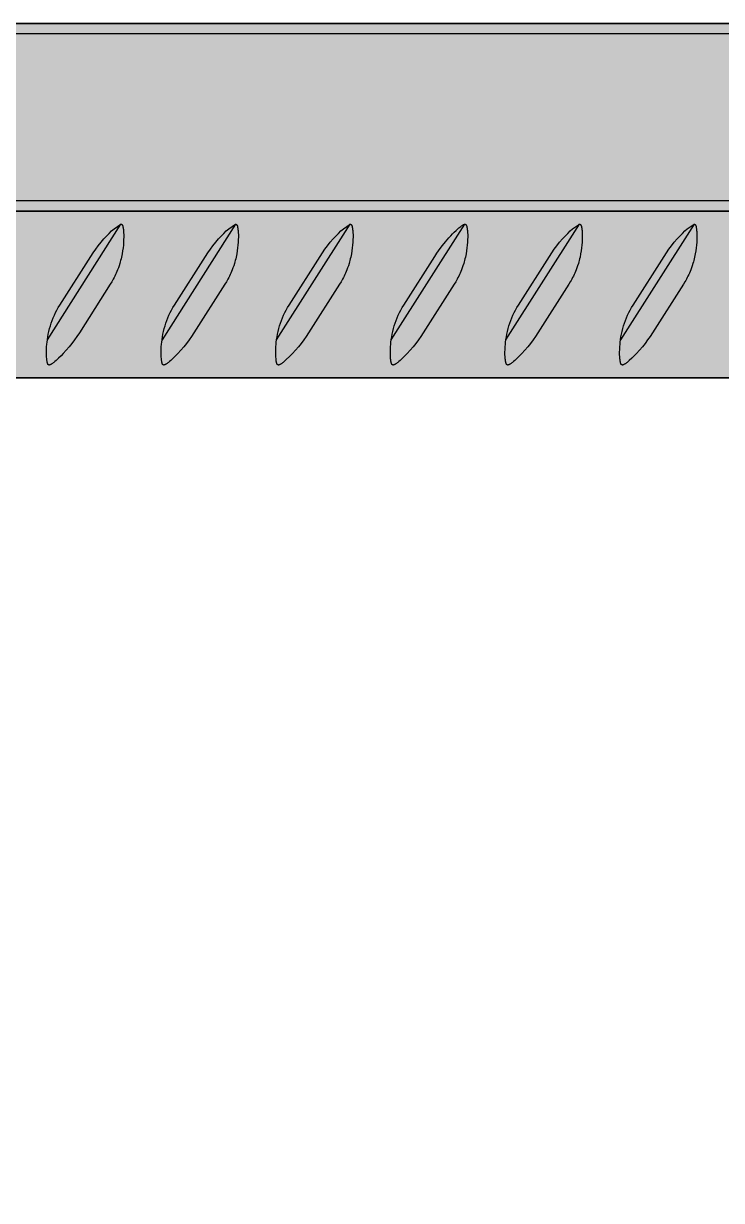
# Model space of a CAD drawing. Header units: millimetres. Extents: x -8 to 1608, y -703 to 404.
# Drawn here: x 1112.8 to 1179.8, y 291 to 404 of the extents above; entities that cross this region are included whole.
import ezdxf

# ---------------------------------------------------------------- set-up
doc = ezdxf.new("R2010")
doc.units = ezdxf.units.MM
doc.layers.add('Blocks', color=7, linetype='Continuous')
doc.layers.add('Blocks$Fill', color=7, linetype='Continuous', true_color=0xffffff)
doc.layers.add('Blocks$Inner', color=7, linetype='Continuous', lineweight=25, true_color=0x007f00)
doc.layers.add('Blocks$Outline', color=7, linetype='Continuous', lineweight=35, true_color=0xff3f3f)

# ---------------------------------------------------------------- blocks, each defined once
blk = doc.blocks.new('Rebar Coffee Table Side')
at = {"layer": 'Blocks$Fill'}
h = blk.add_hatch(color=256, dxfattribs=at)
h.paths.add_polyline_path([(94.85, 185.25), (95.1, 184.98), (108.8, 184.98), (550.85, 184.98), (550.85, 4), (550.85, 1.93), (550.85, 1.86), (550.86, 1.8), (550.87, 1.73), (550.88, 1.66), (550.89, 1.59), (550.91, 1.53), (550.92, 1.46), (550.94, 1.39), (550.97, 1.33), (550.99, 1.27), (551.02, 1.2), (551.04, 1.14), (551.07, 1.08), (551.11, 1.02), (551.14, 0.96), (551.18, 0.9), (551.22, 0.85), (551.26, 0.79), (551.3, 0.74), (551.34, 0.69), (551.39, 0.63), (551.44, 0.59), (551.49, 0.54), (551.54, 0.49), (551.59, 0.45), (551.64, 0.41), (551.7, 0.37), (551.75, 0.33), (551.81, 0.29), (551.87, 0.26), (551.93, 0.22), (551.99, 0.19), (552.05, 0.17), (552.12, 0.14), (552.18, 0.12), (552.25, 0.09), (552.31, 0.07), (552.38, 0.06), (552.44, 0.04), (552.51, 0.03), (552.58, 0.02), (552.65, 0.01), (552.71, 0), (552.78, 0), (552.85, 0), (564.92, 0), (564.99, 0), (565.05, 0.01), (565.12, 0.02), (565.19, 0.03), (565.26, 0.04), (565.32, 0.06), (565.39, 0.07), (565.46, 0.09), (565.52, 0.12), (565.58, 0.14), (565.65, 0.17), (565.71, 0.19), (565.77, 0.22), (565.83, 0.26), (565.89, 0.29), (565.95, 0.33), (566, 0.37), (566.06, 0.41), (566.11, 0.45), (566.16, 0.49), (566.22, 0.54), (566.26, 0.59), (566.31, 0.63), (566.36, 0.69), (566.4, 0.74), (566.44, 0.79), (566.48, 0.85), (566.52, 0.9), (566.56, 0.96), (566.59, 1.02), (566.63, 1.08), (566.66, 1.14), (566.68, 1.2), (566.71, 1.27), (566.73, 1.33), (566.76, 1.39), (566.78, 1.46), (566.79, 1.53), (566.81, 1.59), (566.82, 1.66), (566.83, 1.73), (566.84, 1.8), (566.85, 1.86), (566.85, 1.93), (566.85, 2), (566.85, 397), (559.35, 397), (550.85, 397), (550.85, 385.98), (429.14, 385.98), (428.89, 386), (546.85, 386), (547.85, 387), (547.85, 403), (546.85, 404), (98.85, 404), (97.85, 403), (97.85, 387), (98.85, 386), (216.81, 386), (216.57, 385.98), (95.1, 385.98), (94.85, 385.72), (94.85, 397), (91.78, 397), (87.79, 397), (86.36, 397), (78.85, 397), (78.85, 3), (78.85, 1.93), (78.85, 1.86), (78.86, 1.8), (78.87, 1.73), (78.88, 1.66), (78.89, 1.59), (78.91, 1.53), (78.92, 1.46), (78.94, 1.39), (78.97, 1.33), (78.99, 1.27), (79.02, 1.2), (79.04, 1.14), (79.07, 1.08), (79.11, 1.02), (79.14, 0.96), (79.18, 0.9), (79.22, 0.85), (79.26, 0.79), (79.3, 0.74), (79.34, 0.69), (79.39, 0.63), (79.44, 0.59), (79.49, 0.54), (79.54, 0.49), (79.59, 0.45), (79.64, 0.41), (79.7, 0.37), (79.75, 0.33), (79.81, 0.29), (79.87, 0.26), (79.93, 0.22), (79.99, 0.19), (80.05, 0.17), (80.12, 0.14), (80.18, 0.12), (80.25, 0.09), (80.31, 0.07), (80.38, 0.06), (80.44, 0.04), (80.51, 0.03), (80.58, 0.02), (80.65, 0.01), (80.71, 0), (80.78, 0), (80.85, 0), (92.92, 0), (92.99, 0), (93.05, 0.01), (93.12, 0.02), (93.19, 0.03), (93.26, 0.04), (93.32, 0.06), (93.39, 0.07), (93.46, 0.09), (93.52, 0.12), (93.58, 0.14), (93.65, 0.17), (93.71, 0.19), (93.77, 0.22), (93.83, 0.26), (93.89, 0.29), (93.95, 0.33), (94, 0.37), (94.06, 0.41), (94.11, 0.45), (94.16, 0.49), (94.22, 0.54), (94.26, 0.59), (94.31, 0.63), (94.36, 0.69), (94.4, 0.74), (94.44, 0.79), (94.48, 0.85), (94.52, 0.9), (94.56, 0.96), (94.59, 1.02), (94.63, 1.08), (94.66, 1.14), (94.68, 1.2), (94.71, 1.27), (94.73, 1.33), (94.76, 1.39), (94.78, 1.46), (94.79, 1.53), (94.81, 1.59), (94.82, 1.66), (94.83, 1.73), (94.84, 1.8), (94.85, 1.86), (94.85, 1.93), (94.85, 2)], flags=0)
h.paths.add_polyline_path([(322.15, 200.98), (95.1, 200.98), (94.85, 200.72), (94.85, 370.25), (95.1, 369.98), (108.8, 369.98), (550.85, 369.98), (550.85, 200.98), (404.73, 200.98), (323.64, 200.98)], flags=0)
at = {"layer": 'Blocks$Inner'}
for p, q in [((216.81, 386), (216.57, 385.98)), ((170.69, 384.74), (163.63, 373.65)), ((214.69, 384.74), (207.63, 373.65))]:
    blk.add_line(p, q, dxfattribs=at)
for points in [[(97.85, 403), (98.85, 404), (546.85, 404), (547.85, 403)], [(163.67, 373.92), (163.72, 374.19), (163.77, 374.45), (163.84, 374.72), (163.92, 374.98), (164, 375.24), (164.09, 375.5), (164.19, 375.75), (164.3, 376.01), (164.42, 376.25), (164.55, 376.49), (164.68, 376.73), (164.83, 376.97), (167.8, 381.64), (168.03, 381.99), (168.27, 382.33), (168.52, 382.67), (168.78, 383), (169.06, 383.32), (169.34, 383.63), (169.56, 383.86), (169.79, 384.09), (170.03, 384.31), (170.69, 384.74), (170.7, 384.74), (170.7, 384.74), (170.7, 384.74), (170.71, 384.74), (170.71, 384.74), (170.72, 384.74), (170.72, 384.74), (170.72, 384.74), (170.73, 384.74), (170.73, 384.74), (170.73, 384.73), (170.74, 384.73), (170.74, 384.73), (170.75, 384.73), (170.75, 384.73), (170.75, 384.73), (170.75, 384.73), (170.76, 384.73), (170.76, 384.72), (170.76, 384.72), (170.77, 384.72), (170.77, 384.72), (170.77, 384.72), (170.77, 384.71), (170.78, 384.71), (170.78, 384.71), (170.78, 384.71), (170.79, 384.7), (170.79, 384.7), (170.79, 384.7), (170.79, 384.69), (170.8, 384.69), (170.8, 384.69), (170.8, 384.68), (170.81, 384.68), (170.81, 384.68), (170.81, 384.67), (170.81, 384.67), (170.82, 384.66), (170.82, 384.66), (170.82, 384.66), (170.83, 384.65), (170.83, 384.64), (170.84, 384.63), (170.84, 384.62), (170.84, 384.61), (170.85, 384.59), (170.85, 384.58), (170.86, 384.57), (170.87, 384.54), (170.87, 384.52), (170.88, 384.47), (170.89, 384.43), (170.9, 384.38), (170.91, 384.34), (170.92, 384.24), (170.93, 384.15), (170.94, 384.05), (170.95, 383.94), (170.96, 383.72), (170.96, 383.5), (170.95, 383.26), (170.94, 383.01), (170.92, 382.74), (170.89, 382.46), (170.85, 382.18), (170.8, 381.88), (170.74, 381.58), (170.7, 381.43), (170.66, 381.27), (170.62, 381.12), (170.58, 380.97), (170.51, 380.75), (170.44, 380.54), (170.37, 380.35), (170.3, 380.2), (170.24, 380.05), (170.17, 379.91), (170.1, 379.76), (170.03, 379.62), (169.96, 379.48), (169.89, 379.35), (169.81, 379.21), (169.67, 378.99), (166.7, 374.32), (166.47, 373.97), (166.23, 373.63), (165.98, 373.29), (165.72, 372.96), (165.44, 372.64), (165.16, 372.33), (164.94, 372.1), (164.71, 371.87), (164.47, 371.66), (164.36, 371.56), (164.25, 371.47), (164.19, 371.42), (164.12, 371.37), (164.06, 371.33), (164.04, 371.32), (164.01, 371.3), (163.99, 371.29), (163.96, 371.27), (163.94, 371.26), (163.93, 371.26), (163.92, 371.25), (163.91, 371.25), (163.9, 371.24), (163.89, 371.24), (163.88, 371.24), (163.87, 371.23), (163.86, 371.23), (163.85, 371.23), (163.85, 371.23), (163.84, 371.23), (163.83, 371.22), (163.83, 371.22), (163.82, 371.22), (163.82, 371.22), (163.82, 371.22), (163.81, 371.22), (163.81, 371.22), (163.8, 371.22), (163.8, 371.22), (163.8, 371.22), (163.79, 371.22), (163.79, 371.22), (163.79, 371.22), (163.78, 371.22), (163.78, 371.22), (163.77, 371.22), (163.77, 371.22), (163.77, 371.23), (163.77, 371.23), (163.76, 371.23), (163.76, 371.23), (163.76, 371.23), (163.75, 371.23), (163.75, 371.23), (163.75, 371.23), (163.74, 371.23), (163.74, 371.24), (163.74, 371.24), (163.74, 371.24), (163.73, 371.24), (163.73, 371.24), (163.73, 371.25), (163.72, 371.25), (163.72, 371.25), (163.72, 371.25), (163.72, 371.26), (163.71, 371.26), (163.71, 371.26), (163.71, 371.26), (163.7, 371.27), (163.7, 371.27), (163.7, 371.27), (163.7, 371.27), (163.7, 371.28), (163.69, 371.28), (163.69, 371.29), (163.69, 371.29), (163.68, 371.3), (163.68, 371.3), (163.68, 371.31), (163.67, 371.32), (163.67, 371.32), (163.66, 371.33), (163.66, 371.34), (163.66, 371.35), (163.65, 371.36), (163.65, 371.37), (163.64, 371.39), (163.64, 371.4), (163.63, 371.42), (163.63, 371.45), (163.62, 371.47), (163.61, 371.5), (163.6, 371.58), (163.59, 371.66), (163.58, 371.73), (163.57, 371.81), (163.55, 372.02), (163.54, 372.24), (163.54, 372.47), (163.55, 372.7), (163.56, 372.96), (163.58, 373.22), (163.6, 373.43), (163.63, 373.65)], [(207.67, 373.92), (207.72, 374.19), (207.77, 374.45), (207.84, 374.72), (207.92, 374.98), (208, 375.24), (208.09, 375.5), (208.19, 375.75), (208.3, 376.01), (208.42, 376.25), (208.55, 376.49), (208.68, 376.73), (208.83, 376.97), (211.8, 381.64), (212.03, 381.99), (212.27, 382.33), (212.52, 382.67), (212.78, 383), (213.06, 383.32), (213.34, 383.63), (213.56, 383.86), (213.79, 384.09), (214.03, 384.31), (214.69, 384.74), (214.7, 384.74), (214.7, 384.74), (214.7, 384.74), (214.71, 384.74), (214.71, 384.74), (214.72, 384.74), (214.72, 384.74), (214.72, 384.74), (214.73, 384.74), (214.73, 384.74), (214.73, 384.73), (214.74, 384.73), (214.74, 384.73), (214.75, 384.73), (214.75, 384.73), (214.75, 384.73), (214.75, 384.73), (214.76, 384.73), (214.76, 384.72), (214.76, 384.72), (214.77, 384.72), (214.77, 384.72), (214.77, 384.72), (214.77, 384.71), (214.78, 384.71), (214.78, 384.71), (214.78, 384.71), (214.79, 384.7), (214.79, 384.7), (214.79, 384.7), (214.79, 384.69), (214.8, 384.69), (214.8, 384.69), (214.8, 384.68), (214.81, 384.68), (214.81, 384.68), (214.81, 384.67), (214.81, 384.67), (214.82, 384.66), (214.82, 384.66), (214.82, 384.66), (214.83, 384.65), (214.83, 384.64), (214.84, 384.63), (214.84, 384.62), (214.84, 384.61), (214.85, 384.59), (214.85, 384.58), (214.86, 384.57), (214.87, 384.54), (214.87, 384.52), (214.88, 384.47), (214.89, 384.43), (214.9, 384.38), (214.91, 384.34), (214.92, 384.24), (214.93, 384.15), (214.94, 384.05), (214.95, 383.94), (214.96, 383.72), (214.96, 383.5), (214.95, 383.26), (214.94, 383.01), (214.92, 382.74), (214.89, 382.46), (214.85, 382.18), (214.8, 381.88), (214.74, 381.58), (214.7, 381.43), (214.66, 381.27), (214.62, 381.12), (214.58, 380.97), (214.51, 380.75), (214.44, 380.54), (214.37, 380.35), (214.3, 380.2), (214.24, 380.05), (214.17, 379.91), (214.1, 379.76), (214.03, 379.62), (213.96, 379.48), (213.89, 379.35), (213.81, 379.21), (213.67, 378.99), (210.7, 374.32), (210.47, 373.97), (210.23, 373.63), (209.98, 373.29), (209.72, 372.96), (209.44, 372.64), (209.16, 372.33), (208.94, 372.1), (208.71, 371.87), (208.47, 371.66), (208.36, 371.56), (208.25, 371.47), (208.19, 371.42), (208.12, 371.37), (208.06, 371.33), (208.04, 371.32), (208.01, 371.3), (207.99, 371.29), (207.96, 371.27), (207.94, 371.26), (207.93, 371.26), (207.92, 371.25), (207.91, 371.25), (207.9, 371.24), (207.89, 371.24), (207.88, 371.24), (207.87, 371.23), (207.86, 371.23), (207.85, 371.23), (207.85, 371.23), (207.84, 371.23), (207.83, 371.22), (207.83, 371.22), (207.82, 371.22), (207.82, 371.22), (207.82, 371.22), (207.81, 371.22), (207.81, 371.22), (207.8, 371.22), (207.8, 371.22), (207.8, 371.22), (207.79, 371.22), (207.79, 371.22), (207.79, 371.22), (207.78, 371.22), (207.78, 371.22), (207.77, 371.22), (207.77, 371.22), (207.77, 371.23), (207.77, 371.23), (207.76, 371.23), (207.76, 371.23), (207.76, 371.23), (207.75, 371.23), (207.75, 371.23), (207.75, 371.23), (207.74, 371.23), (207.74, 371.24), (207.74, 371.24), (207.74, 371.24), (207.73, 371.24), (207.73, 371.24), (207.73, 371.25), (207.72, 371.25), (207.72, 371.25), (207.72, 371.25), (207.72, 371.26), (207.71, 371.26), (207.71, 371.26), (207.71, 371.26), (207.7, 371.27), (207.7, 371.27), (207.7, 371.27), (207.7, 371.27), (207.7, 371.28), (207.69, 371.28), (207.69, 371.29), (207.69, 371.29), (207.68, 371.3), (207.68, 371.3), (207.68, 371.31), (207.67, 371.32), (207.67, 371.32), (207.66, 371.33), (207.66, 371.34), (207.66, 371.35), (207.65, 371.36), (207.65, 371.37), (207.64, 371.39), (207.64, 371.4), (207.63, 371.42), (207.63, 371.45), (207.62, 371.47), (207.61, 371.5), (207.6, 371.58), (207.59, 371.66), (207.58, 371.73), (207.57, 371.81), (207.55, 372.02), (207.54, 372.24), (207.54, 372.47), (207.55, 372.7), (207.56, 372.96), (207.58, 373.22), (207.6, 373.43), (207.63, 373.65)]]:
    blk.add_lwpolyline(points, close=True, dxfattribs=at)
for points in [[(547.85, 403), (547.85, 387), (546.85, 386), (98.85, 386), (427.89, 386), (98.85, 386), (97.85, 387), (547.85, 387)], [(272.73, 385.98), (130.8, 385.98)], [(130.8, 369.98), (272.73, 369.98)], [(152.63, 373.65), (152.67, 373.92), (152.72, 374.19), (152.77, 374.45), (152.84, 374.72), (152.92, 374.98), (153, 375.24), (153.09, 375.5), (153.19, 375.75), (153.3, 376.01), (153.42, 376.25), (153.55, 376.49), (153.68, 376.73), (153.83, 376.97), (156.8, 381.64), (157.03, 381.99), (157.27, 382.33), (157.52, 382.67), (157.78, 383), (158.06, 383.32), (158.34, 383.63), (158.56, 383.86), (158.79, 384.09), (159.03, 384.31), (159.69, 384.74), (159.7, 384.74), (159.7, 384.74), (159.7, 384.74), (159.71, 384.74), (159.71, 384.74), (159.72, 384.74), (159.72, 384.74), (159.72, 384.74), (159.73, 384.74), (159.73, 384.74), (159.73, 384.73), (159.74, 384.73), (159.74, 384.73), (159.75, 384.73), (159.75, 384.73), (159.75, 384.73), (159.75, 384.73), (159.76, 384.73), (159.76, 384.72), (159.76, 384.72), (159.77, 384.72), (159.77, 384.72), (159.77, 384.72), (159.77, 384.71), (159.78, 384.71), (159.78, 384.71), (159.78, 384.71), (159.79, 384.7), (159.79, 384.7), (159.79, 384.7), (159.79, 384.69), (159.8, 384.69), (159.8, 384.69), (159.8, 384.68), (159.81, 384.68), (159.81, 384.68), (159.81, 384.67), (159.81, 384.67), (159.82, 384.66), (159.82, 384.66), (159.82, 384.66), (159.83, 384.65), (159.83, 384.64), (159.84, 384.63), (159.84, 384.62), (159.84, 384.61), (159.85, 384.59), (159.85, 384.58), (159.86, 384.57), (159.87, 384.54), (159.87, 384.52), (159.88, 384.47), (159.89, 384.43), (159.9, 384.38), (159.91, 384.34), (159.92, 384.24), (159.93, 384.15), (159.94, 384.05), (159.95, 383.94), (159.96, 383.72), (159.96, 383.5), (159.95, 383.26), (159.94, 383.01), (159.92, 382.74), (159.89, 382.46), (159.85, 382.18), (159.8, 381.88), (159.74, 381.58), (159.7, 381.43), (159.66, 381.27), (159.62, 381.12), (159.58, 380.97), (159.51, 380.75), (159.44, 380.54), (159.37, 380.35), (159.3, 380.2), (159.24, 380.05), (159.17, 379.91), (159.1, 379.76), (159.03, 379.62), (158.96, 379.48), (158.89, 379.35), (158.81, 379.21), (158.67, 378.99), (155.7, 374.32), (155.47, 373.97), (155.23, 373.63), (154.98, 373.29), (154.72, 372.96), (154.44, 372.64), (154.16, 372.33), (153.94, 372.1), (153.71, 371.87), (153.47, 371.66), (153.36, 371.56), (153.25, 371.47), (153.19, 371.42), (153.12, 371.37), (153.06, 371.33), (153.04, 371.32), (153.01, 371.3), (152.99, 371.29), (152.96, 371.27), (152.94, 371.26), (152.93, 371.26), (152.92, 371.25), (152.91, 371.25), (152.9, 371.24), (152.89, 371.24), (152.88, 371.24), (152.87, 371.23), (152.86, 371.23), (152.85, 371.23), (152.85, 371.23), (152.84, 371.23), (152.83, 371.22), (152.83, 371.22), (152.82, 371.22), (152.82, 371.22), (152.82, 371.22), (152.81, 371.22), (152.81, 371.22), (152.8, 371.22), (152.8, 371.22), (152.8, 371.22), (152.79, 371.22), (152.79, 371.22), (152.79, 371.22), (152.78, 371.22), (152.78, 371.22), (152.77, 371.22), (152.77, 371.22), (152.77, 371.23), (152.77, 371.23), (152.76, 371.23), (152.76, 371.23), (152.76, 371.23), (152.75, 371.23), (152.75, 371.23), (152.75, 371.23), (152.74, 371.23), (152.74, 371.24), (152.74, 371.24), (152.74, 371.24), (152.73, 371.24), (152.73, 371.24), (152.73, 371.25), (152.72, 371.25), (152.72, 371.25), (152.72, 371.25), (152.72, 371.26), (152.71, 371.26), (152.71, 371.26), (152.71, 371.26), (152.7, 371.27), (152.7, 371.27), (152.7, 371.27), (152.7, 371.27), (152.7, 371.28), (152.69, 371.28), (152.69, 371.29), (152.69, 371.29), (152.68, 371.3), (152.68, 371.3), (152.68, 371.31), (152.67, 371.32), (152.67, 371.32), (152.66, 371.33), (152.66, 371.34), (152.66, 371.35), (152.65, 371.36), (152.65, 371.37), (152.64, 371.39), (152.64, 371.4), (152.63, 371.42), (152.63, 371.45), (152.62, 371.47), (152.61, 371.5), (152.6, 371.58), (152.59, 371.66), (152.58, 371.73), (152.57, 371.81), (152.55, 372.02), (152.54, 372.24), (152.54, 372.47), (152.55, 372.7), (152.56, 372.96), (152.58, 373.22), (152.6, 373.43), (152.63, 373.65), (159.69, 384.74)], [(174.63, 373.65), (174.67, 373.92), (174.72, 374.19), (174.77, 374.45), (174.84, 374.72), (174.92, 374.98), (175, 375.24), (175.09, 375.5), (175.19, 375.75), (175.3, 376.01), (175.42, 376.25), (175.55, 376.49), (175.68, 376.73), (175.83, 376.97), (178.8, 381.64), (179.03, 381.99), (179.27, 382.33), (179.52, 382.67), (179.78, 383), (180.06, 383.32), (180.34, 383.63), (180.56, 383.86), (180.79, 384.09), (181.03, 384.31), (181.69, 384.74), (181.7, 384.74), (181.7, 384.74), (181.7, 384.74), (181.71, 384.74), (181.71, 384.74), (181.72, 384.74), (181.72, 384.74), (181.72, 384.74), (181.73, 384.74), (181.73, 384.74), (181.73, 384.73), (181.74, 384.73), (181.74, 384.73), (181.75, 384.73), (181.75, 384.73), (181.75, 384.73), (181.75, 384.73), (181.76, 384.73), (181.76, 384.72), (181.76, 384.72), (181.77, 384.72), (181.77, 384.72), (181.77, 384.72), (181.77, 384.71), (181.78, 384.71), (181.78, 384.71), (181.78, 384.71), (181.79, 384.7), (181.79, 384.7), (181.79, 384.7), (181.79, 384.69), (181.8, 384.69), (181.8, 384.69), (181.8, 384.68), (181.81, 384.68), (181.81, 384.68), (181.81, 384.67), (181.81, 384.67), (181.82, 384.66), (181.82, 384.66), (181.82, 384.66), (181.83, 384.65), (181.83, 384.64), (181.84, 384.63), (181.84, 384.62), (181.84, 384.61), (181.85, 384.59), (181.85, 384.58), (181.86, 384.57), (181.87, 384.54), (181.87, 384.52), (181.88, 384.47), (181.89, 384.43), (181.9, 384.38), (181.91, 384.34), (181.92, 384.24), (181.93, 384.15), (181.94, 384.05), (181.95, 383.94), (181.96, 383.72), (181.96, 383.5), (181.95, 383.26), (181.94, 383.01), (181.92, 382.74), (181.89, 382.46), (181.85, 382.18), (181.8, 381.88), (181.74, 381.58), (181.7, 381.43), (181.66, 381.27), (181.62, 381.12), (181.58, 380.97), (181.51, 380.75), (181.44, 380.54), (181.37, 380.35), (181.3, 380.2), (181.24, 380.05), (181.17, 379.91), (181.1, 379.76), (181.03, 379.62), (180.96, 379.48), (180.89, 379.35), (180.81, 379.21), (180.67, 378.99), (177.7, 374.32), (177.47, 373.97), (177.23, 373.63), (176.98, 373.29), (176.72, 372.96), (176.44, 372.64), (176.16, 372.33), (175.25, 371.47), (175.19, 371.42), (175.12, 371.37), (175.06, 371.33), (175.04, 371.32), (175.01, 371.3), (174.99, 371.29), (174.96, 371.27), (174.94, 371.26), (174.93, 371.26), (174.92, 371.25), (174.91, 371.25), (174.9, 371.24), (174.89, 371.24), (174.88, 371.24), (174.87, 371.23), (174.86, 371.23), (174.85, 371.23), (174.85, 371.23), (174.84, 371.23), (174.83, 371.22), (174.83, 371.22), (174.82, 371.22), (174.82, 371.22), (174.82, 371.22), (174.81, 371.22), (174.81, 371.22), (174.8, 371.22), (174.8, 371.22), (174.8, 371.22), (174.79, 371.22), (174.79, 371.22), (174.79, 371.22), (174.78, 371.22), (174.78, 371.22), (174.77, 371.22), (174.77, 371.22), (174.77, 371.23), (174.77, 371.23), (174.76, 371.23), (174.76, 371.23), (174.76, 371.23), (174.75, 371.23), (174.75, 371.23), (174.75, 371.23), (174.74, 371.23), (174.74, 371.24), (174.74, 371.24), (174.74, 371.24), (174.73, 371.24), (174.73, 371.24), (174.73, 371.25), (174.72, 371.25), (174.72, 371.25), (174.72, 371.25), (174.72, 371.26), (174.71, 371.26), (174.71, 371.26), (174.71, 371.26), (174.7, 371.27), (174.7, 371.27), (174.7, 371.27), (174.7, 371.27), (174.7, 371.28), (174.69, 371.28), (174.69, 371.29), (174.69, 371.29), (174.68, 371.3), (174.68, 371.3), (174.68, 371.31), (174.67, 371.32), (174.67, 371.32), (174.66, 371.33), (174.66, 371.34), (174.66, 371.35), (174.65, 371.36), (174.65, 371.37), (174.64, 371.39), (174.64, 371.4), (174.63, 371.42), (174.63, 371.45), (174.62, 371.47), (174.61, 371.5), (174.6, 371.58), (174.59, 371.66), (174.58, 371.73), (174.57, 371.81), (174.55, 372.02), (174.54, 372.24), (174.54, 372.47), (174.55, 372.7), (174.56, 372.96), (174.58, 373.22), (174.6, 373.43), (174.63, 373.65), (181.69, 384.74)], [(185.63, 373.65), (185.67, 373.92), (185.72, 374.19), (185.77, 374.45), (185.84, 374.72), (185.92, 374.98), (186, 375.24), (186.09, 375.5), (186.19, 375.75), (186.3, 376.01), (186.42, 376.25), (186.55, 376.49), (186.68, 376.73), (186.83, 376.97), (189.8, 381.64), (190.01, 381.95), (190.16, 382.18), (190.32, 382.41), (190.55, 382.71), (190.82, 383.05), (190.99, 383.25), (191.16, 383.44), (191.34, 383.63), (191.5, 383.81), (191.67, 383.98), (191.85, 384.14), (192.03, 384.31), (192.11, 384.38), (192.2, 384.45), (192.29, 384.52), (192.38, 384.59), (192.43, 384.62), (192.45, 384.64), (192.48, 384.65), (192.5, 384.67), (192.52, 384.68), (192.54, 384.69), (192.56, 384.7), (192.58, 384.71), (192.59, 384.71), (192.6, 384.72), (192.61, 384.72), (192.62, 384.72), (192.63, 384.73), (192.63, 384.73), (192.64, 384.73), (192.65, 384.73), (192.66, 384.73), (192.66, 384.74), (192.67, 384.74), (192.67, 384.74), (192.68, 384.74), (192.68, 384.74), (192.69, 384.74), (192.69, 384.74), (192.69, 384.74), (192.7, 384.74), (192.7, 384.74), (192.7, 384.74), (192.71, 384.74), (192.71, 384.74), (192.72, 384.74), (192.72, 384.74), (192.72, 384.74), (192.73, 384.74), (192.73, 384.74), (192.73, 384.73), (192.74, 384.73), (192.74, 384.73), (192.75, 384.73), (192.75, 384.73), (192.75, 384.73), (192.75, 384.73), (192.76, 384.73), (192.76, 384.72), (192.76, 384.72), (192.77, 384.72), (192.77, 384.72), (192.77, 384.72), (192.77, 384.71), (192.78, 384.71), (192.78, 384.71), (192.78, 384.71), (192.79, 384.7), (192.79, 384.7), (192.79, 384.7), (192.79, 384.69), (192.8, 384.69), (192.8, 384.69), (192.8, 384.68), (192.81, 384.68), (192.81, 384.68), (192.81, 384.67), (192.81, 384.67), (192.82, 384.66), (192.82, 384.66), (192.82, 384.66), (192.83, 384.65), (192.83, 384.64), (192.84, 384.63), (192.84, 384.62), (192.84, 384.61), (192.85, 384.59), (192.85, 384.58), (192.86, 384.57), (192.87, 384.54), (192.87, 384.52), (192.88, 384.47), (192.89, 384.43), (192.9, 384.38), (192.91, 384.34), (192.92, 384.24), (192.93, 384.15), (192.94, 384.05), (192.95, 383.94), (192.96, 383.72), (192.96, 383.5), (192.95, 383.26), (192.94, 383.01), (192.92, 382.74), (192.89, 382.46), (192.85, 382.18), (192.8, 381.88), (192.74, 381.58), (192.7, 381.43), (192.66, 381.27), (192.62, 381.12), (192.58, 380.97), (192.51, 380.75), (192.44, 380.54), (192.37, 380.35), (192.3, 380.2), (192.24, 380.05), (192.17, 379.91), (192.1, 379.76), (192.03, 379.62), (191.96, 379.48), (191.89, 379.35), (191.81, 379.21), (191.67, 378.99), (188.7, 374.32), (188.47, 373.97), (188.23, 373.63), (187.98, 373.29), (187.72, 372.96), (187.44, 372.64), (187.16, 372.33), (186.94, 372.1), (186.71, 371.87), (186.47, 371.66), (186.36, 371.56), (186.25, 371.47), (186.19, 371.42), (186.12, 371.37), (186.06, 371.33), (186.04, 371.32), (186.01, 371.3), (185.99, 371.29), (185.96, 371.27), (185.94, 371.26), (185.93, 371.26), (185.92, 371.25), (185.91, 371.25), (185.9, 371.24), (185.89, 371.24), (185.88, 371.24), (185.87, 371.23), (185.86, 371.23), (185.85, 371.23), (185.85, 371.23), (185.84, 371.23), (185.83, 371.22), (185.83, 371.22), (185.82, 371.22), (185.82, 371.22), (185.82, 371.22), (185.81, 371.22), (185.81, 371.22), (185.8, 371.22), (185.8, 371.22), (185.8, 371.22), (185.79, 371.22), (185.79, 371.22), (185.79, 371.22), (185.78, 371.22), (185.78, 371.22), (185.77, 371.22), (185.77, 371.22), (185.77, 371.23), (185.77, 371.23), (185.76, 371.23), (185.76, 371.23), (185.76, 371.23), (185.75, 371.23), (185.75, 371.23), (185.75, 371.23), (185.74, 371.23), (185.74, 371.24), (185.74, 371.24), (185.74, 371.24), (185.73, 371.24), (185.73, 371.24), (185.73, 371.25), (185.72, 371.25), (185.72, 371.25), (185.72, 371.25), (185.72, 371.26), (185.71, 371.26), (185.71, 371.26), (185.71, 371.26), (185.7, 371.27), (185.7, 371.27), (185.7, 371.27), (185.7, 371.27), (185.7, 371.28), (185.69, 371.28), (185.69, 371.29), (185.69, 371.29), (185.68, 371.3), (185.68, 371.3), (185.68, 371.31), (185.67, 371.32), (185.67, 371.32), (185.66, 371.33), (185.66, 371.34), (185.66, 371.35), (185.65, 371.36), (185.65, 371.37), (185.64, 371.39), (185.64, 371.4), (185.63, 371.42), (185.63, 371.45), (185.62, 371.47), (185.61, 371.5), (185.6, 371.58), (185.59, 371.66), (185.58, 371.73), (185.57, 371.81), (185.55, 372.02), (185.54, 372.24), (185.54, 372.47), (185.55, 372.7), (185.56, 372.96), (185.58, 373.22), (185.6, 373.43), (185.63, 373.65), (192.69, 384.74)], [(196.63, 373.65), (196.67, 373.92), (196.72, 374.19), (196.77, 374.45), (196.84, 374.72), (196.92, 374.98), (197, 375.24), (197.09, 375.5), (197.19, 375.75), (197.3, 376.01), (197.42, 376.25), (197.55, 376.49), (197.68, 376.73), (197.83, 376.97), (200.8, 381.64), (201.03, 381.99), (201.27, 382.33), (201.52, 382.67), (201.78, 383), (202.06, 383.32), (202.34, 383.63), (202.56, 383.86), (202.79, 384.09), (203.03, 384.31), (203.69, 384.74), (203.7, 384.74), (203.7, 384.74), (203.7, 384.74), (203.71, 384.74), (203.71, 384.74), (203.72, 384.74), (203.72, 384.74), (203.72, 384.74), (203.73, 384.74), (203.73, 384.74), (203.73, 384.73), (203.74, 384.73), (203.74, 384.73), (203.75, 384.73), (203.75, 384.73), (203.75, 384.73), (203.75, 384.73), (203.76, 384.73), (203.76, 384.72), (203.76, 384.72), (203.77, 384.72), (203.77, 384.72), (203.77, 384.72), (203.77, 384.71), (203.78, 384.71), (203.78, 384.71), (203.78, 384.71), (203.79, 384.7), (203.79, 384.7), (203.79, 384.7), (203.79, 384.69), (203.8, 384.69), (203.8, 384.69), (203.8, 384.68), (203.81, 384.68), (203.81, 384.68), (203.81, 384.67), (203.81, 384.67), (203.82, 384.66), (203.82, 384.66), (203.82, 384.66), (203.83, 384.65), (203.83, 384.64), (203.84, 384.63), (203.84, 384.62), (203.84, 384.61), (203.85, 384.59), (203.85, 384.58), (203.86, 384.57), (203.87, 384.54), (203.87, 384.52), (203.88, 384.47), (203.89, 384.43), (203.9, 384.38), (203.91, 384.34), (203.92, 384.24), (203.93, 384.15), (203.94, 384.05), (203.95, 383.94), (203.96, 383.72), (203.96, 383.5), (203.95, 383.26), (203.94, 383.01), (203.92, 382.74), (203.89, 382.46), (203.85, 382.18), (203.8, 381.88), (203.74, 381.58), (203.7, 381.43), (203.66, 381.27), (203.62, 381.12), (203.58, 380.97), (203.51, 380.75), (203.44, 380.54), (203.37, 380.35), (203.3, 380.2), (203.24, 380.05), (203.17, 379.91), (203.1, 379.76), (203.03, 379.62), (202.96, 379.48), (202.89, 379.35), (202.81, 379.21), (202.67, 378.99), (199.7, 374.32), (199.47, 373.97), (199.23, 373.63), (198.98, 373.29), (198.72, 372.96), (198.44, 372.64), (198.16, 372.33), (197.94, 372.1), (197.71, 371.87), (197.47, 371.66), (197.36, 371.56), (197.25, 371.47), (197.19, 371.42), (197.12, 371.37), (197.06, 371.33), (197.04, 371.32), (197.01, 371.3), (196.99, 371.29), (196.96, 371.27), (196.94, 371.26), (196.93, 371.26), (196.92, 371.25), (196.91, 371.25), (196.9, 371.24), (196.89, 371.24), (196.88, 371.24), (196.87, 371.23), (196.86, 371.23), (196.85, 371.23), (196.85, 371.23), (196.84, 371.23), (196.83, 371.22), (196.83, 371.22), (196.82, 371.22), (196.82, 371.22), (196.82, 371.22), (196.81, 371.22), (196.81, 371.22), (196.8, 371.22), (196.8, 371.22), (196.8, 371.22), (196.79, 371.22), (196.79, 371.22), (196.79, 371.22), (196.78, 371.22), (196.78, 371.22), (196.77, 371.22), (196.77, 371.22), (196.77, 371.23), (196.77, 371.23), (196.76, 371.23), (196.76, 371.23), (196.76, 371.23), (196.75, 371.23), (196.75, 371.23), (196.75, 371.23), (196.74, 371.23), (196.74, 371.24), (196.74, 371.24), (196.74, 371.24), (196.73, 371.24), (196.73, 371.24), (196.73, 371.25), (196.72, 371.25), (196.72, 371.25), (196.72, 371.25), (196.72, 371.26), (196.71, 371.26), (196.71, 371.26), (196.71, 371.26), (196.7, 371.27), (196.7, 371.27), (196.7, 371.27), (196.7, 371.27), (196.7, 371.28), (196.69, 371.28), (196.69, 371.29), (196.69, 371.29), (196.68, 371.3), (196.68, 371.3), (196.68, 371.31), (196.67, 371.32), (196.67, 371.32), (196.66, 371.33), (196.66, 371.34), (196.66, 371.35), (196.65, 371.36), (196.65, 371.37), (196.64, 371.39), (196.64, 371.4), (196.63, 371.42), (196.63, 371.45), (196.62, 371.47), (196.61, 371.5), (196.6, 371.58), (196.59, 371.66), (196.58, 371.73), (196.57, 371.81), (196.55, 372.02), (196.54, 372.24), (196.54, 372.47), (196.55, 372.7), (196.56, 372.96), (196.58, 373.22), (196.6, 373.43), (196.63, 373.65), (203.69, 384.74)]]:
    blk.add_lwpolyline(points, dxfattribs=at)
at = {"layer": 'Blocks$Outline'}
for points in [[(547.85, 403), (546.85, 404), (98.85, 404), (97.85, 403)], [(97.85, 387), (98.85, 386), (216.81, 386)], [(216.57, 385.98), (130.8, 385.98), (119.8, 385.98), (108.8, 385.98), (95.1, 385.98), (94.85, 385.72)], [(216.81, 386), (216.57, 385.98)], [(94.85, 370.25), (95.1, 369.98), (108.8, 369.98), (119.8, 369.98), (130.8, 369.98), (272.73, 369.98), (338.73, 369.98), (404.73, 369.98), (550.85, 369.98), (550.85, 200.98), (404.73, 200.98), (338.73, 200.98), (323.64, 200.98)]]:
    blk.add_lwpolyline(points, dxfattribs=at)

msp = doc.modelspace()

# ---------------------------------------------------------------- block references
at = {"layer": 'Blocks'}
msp.add_blockref('Rebar Coffee Table Side', (962.44, 0), dxfattribs=at)

doc.saveas('drawing.dxf')
